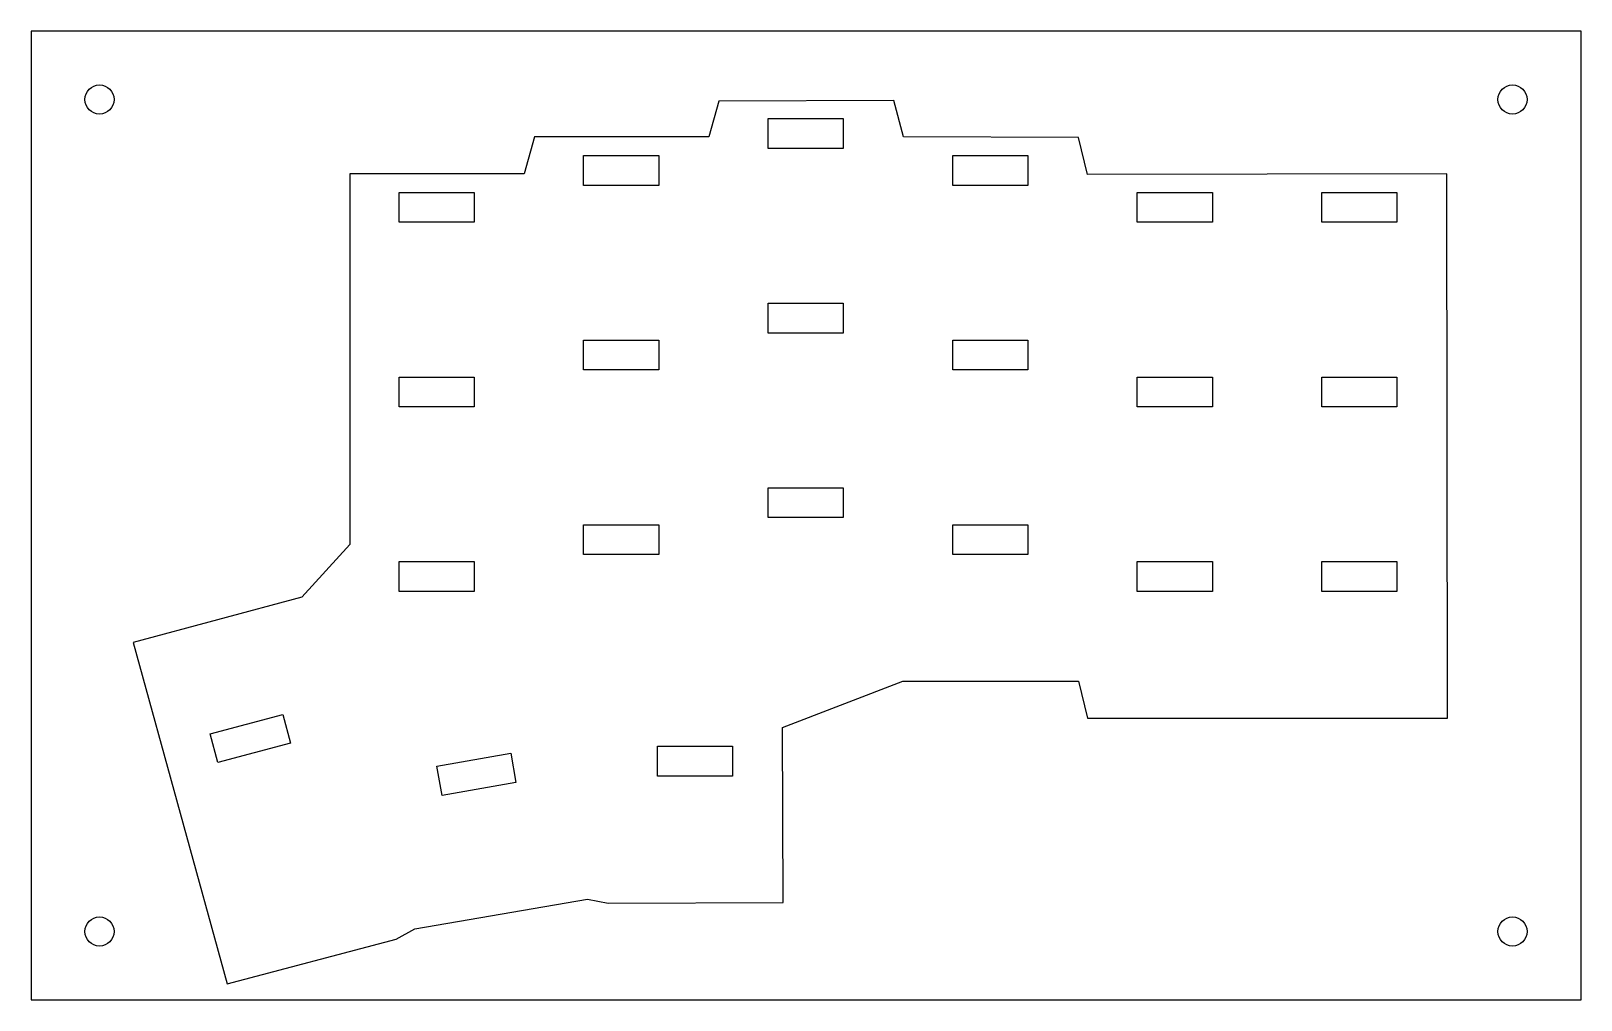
# Model space of a CAD drawing. Extents: x 0 to 160, y 0 to 100.
import ezdxf

# ---------------------------------------------------------------- set-up
doc = ezdxf.new("R2010")
doc.units = 0
doc.header["$MEASUREMENT"] = 0
doc.layers.get('0').update_dxf_attribs({"linetype": 'CONTINUOUS'})
doc.layers.add('20', color=7, linetype='CONTINUOUS')

msp = doc.modelspace()

# ---------------------------------------------------------------- linework, layer by layer
at = {"linetype": 'Continuous'}
for p, q in [((89.07, 92.82), (71.01, 92.76)), ((90.06, 89.07), (89.07, 92.82)), ((71.01, 92.76), (69.96, 89.07)), ((51.96, 89.07), (50.91, 85.26)), ((69.96, 89.07), (51.96, 89.07)), ((108.12, 89.01), (90.06, 89.07)), ((109.05, 85.2), (108.12, 89.01)), ((50.91, 85.26), (32.91, 85.26)), ((32.91, 85.26), (32.91, 47.01)), ((146.16, 85.26), (109.05, 85.2)), ((146.22, 29.1), (146.16, 85.26)), ((32.91, 47.01), (27.94, 41.56)), ((27.94, 41.56), (10.55, 36.91)), ((10.55, 36.91), (20.24, 1.66)), ((77.58, 28.11), (90, 32.91)), ((90, 32.91), (108.12, 32.91)), ((108.12, 32.91), (109.05, 29.1)), ((109.05, 29.1), (146.22, 29.1)), ((77.64, 10.05), (77.58, 28.11)), ((39.63, 7.34), (57.43, 10.42)), ((57.43, 10.42), (59.58, 9.99)), ((59.58, 9.99), (77.64, 10.05)), ((37.71, 6.27), (39.63, 7.34)), ((20.24, 1.66), (37.71, 6.27))]:
    msp.add_line(p, q, dxfattribs=at)
for points in [[(76.09, 90.96), (83.85, 90.96), (83.85, 87.88), (76.09, 87.88)], [(57.04, 87.15), (64.8, 87.15), (64.8, 84.07), (57.04, 84.07)], [(95.14, 87.15), (102.9, 87.15), (102.9, 84.07), (95.14, 84.07)], [(37.99, 83.34), (45.75, 83.34), (45.75, 80.26), (37.99, 80.26)], [(114.19, 83.34), (121.95, 83.34), (121.95, 80.26), (114.19, 80.26)], [(133.24, 83.34), (141, 83.34), (141, 80.26), (133.24, 80.26)], [(76.09, 71.91), (83.85, 71.91), (83.85, 68.83), (76.09, 68.83)], [(57.04, 68.1), (64.8, 68.1), (64.8, 65.02), (57.04, 65.02)], [(95.14, 68.1), (102.9, 68.1), (102.9, 65.02), (95.14, 65.02)], [(37.99, 64.29), (45.75, 64.29), (45.75, 61.21), (37.99, 61.21)], [(114.19, 64.29), (121.95, 64.29), (121.95, 61.21), (114.19, 61.21)], [(133.24, 64.29), (141, 64.29), (141, 61.21), (133.24, 61.21)], [(76.09, 52.86), (83.85, 52.86), (83.85, 49.78), (76.09, 49.78)], [(57.04, 49.05), (64.8, 49.05), (64.8, 45.97), (57.04, 45.97)], [(95.14, 49.05), (102.9, 49.05), (102.9, 45.97), (95.14, 45.97)], [(37.99, 45.24), (45.75, 45.24), (45.75, 42.16), (37.99, 42.16)], [(114.19, 45.24), (121.95, 45.24), (121.95, 42.16), (114.19, 42.16)], [(133.24, 45.24), (141, 45.24), (141, 42.16), (133.24, 42.16)], [(18.5, 27.47), (25.99, 29.48), (26.79, 26.51), (19.29, 24.5)], [(64.66, 26.19), (72.42, 26.19), (72.42, 23.11), (64.66, 23.11)], [(41.89, 24.13), (49.53, 25.47), (50.06, 22.45), (42.43, 21.1)]]:
    msp.add_lwpolyline(points, close=True, dxfattribs=at)
for centre in [(7.07, 92.93), (152.93, 92.93), (7.07, 7.07), (152.93, 7.07)]:
    msp.add_circle(centre, 1.5, dxfattribs=at)
at = {"layer": '20'}
for p, q in [((160, 100), (0, 100)), ((0, 100), (0, 0)), ((160, 0), (160, 100)), ((0, 0), (160, 0))]:
    msp.add_line(p, q, dxfattribs=at)

doc.saveas('drawing.dxf')
